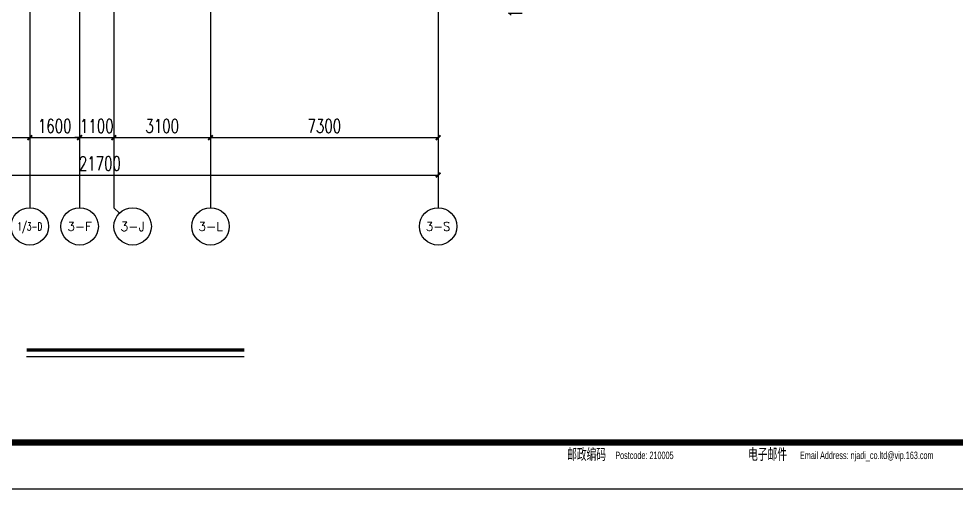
# Model space of a CAD drawing. Extents: x -59851 to 653804, y -249523 to 437614.
# Drawn here: x 483213 to 513289, y 348488 to 363590 of the extents above; entities that cross this region are included whole.
import ezdxf
from ezdxf.enums import TextEntityAlignment as Align

# ---------------------------------------------------------------- set-up
doc = ezdxf.new("R2010")
doc.units = 0
doc.header["$LTSCALE"] = 1000
doc.header["$MEASUREMENT"] = 0
for name, color, linetype in [('A-第三道尺寸线', 105, 'Continuous'), ('AXIS', 3, 'Continuous'), ('AXIS_TEXT', 7, 'Continuous'), ('DIM_SYMB', 3, 'Continuous'), ('DOTE', 16, 'Continuous'), ('LABEL_FIXBOX_PM', 7, 'Continuous'), ('LABEL_FIXTXT_PM', 3, 'Continuous'), ('LABEL_TXT_PM', 1, 'Continuous')]:
    doc.layers.add(name, color=color, linetype=linetype)
doc.styles.add('_TCH_AXIS', font='COMPLEX', dxfattribs={"bigfont": 'GBCBIG'})
doc.styles.add('_TCH_DIM_T3', font='SIMPLEX.shx', dxfattribs={"width": 0.705882, "bigfont": 'GBCBIG.shx'})
doc.styles.add('COMPLEX', font='COMPLEX')
doc.styles.add('LABEL_FIXTXT_PM', font='pm_njadri_r.shx', dxfattribs={"width": 0.7, "bigfont": 'pm_njadri_hztxt.shx'})
doc.styles.add('LABEL_TXT_PM', font='pm_njadri_romans1.shx', dxfattribs={"width": 0.7, "bigfont": 'pm_njadri_hztxt.shx'})
doc.dimstyles.new('_TCH_ARCH&&150', dxfattribs={"dimtxt": 446.25, "dimasz": 150, "dimexe": 375, "dimexo": 450, "dimgap": 150, "dimtad": 1, "dimdec": 0, "dimzin": 0, "dimdsep": 46, "dimtxsty": '_TCH_DIM_T3', "dimblk": 'ARCHTICK', "dimcen": 0.09, "dimclrt": 7, "dimazin": 2, "dimtfac": 1, "dimtdec": 0, "dimtix": 1, "dimtmove": 2, "dimatfit": 3, "dimfxl": 0, "dimtolj": 1, "dimtzin": 0, "dimarcsym": 0})

# ---------------------------------------------------------------- blocks, each defined once
blk = doc.blocks.new('PMSheet_A1_20150113_5-3892016032414355901')
at = {"layer": 'LABEL_FIXBOX_PM'}
blk.add_lwpolyline([(0, 594), (841, 594), (841, 0), (0, 0)], close=True, dxfattribs=at)
at = {"layer": 'LABEL_FIXBOX_PM', "const_width": 1.4}
blk.add_lwpolyline([(831, 584), (25, 584), (25, 10), (831, 10)], close=True, dxfattribs=at)
at = {"layer": 'LABEL_FIXTXT_PM', "style": 'LABEL_FIXTXT_PM', "width": 0.7}
for s, p in [('邮政编码', (666.35, 7.55)), ('电子邮件', (705.05, 7.55))]:
    blk.add_text(s, height=2.7, dxfattribs=at).set_placement(p, align=Align.MIDDLE)
for s, p in [('Postcode: 210005', (678.72, 6.46)), ('Email Address: njadi_co.ltd@vip.163.com', (726.27, 6.46))]:
    blk.add_text(s, height=1.6, dxfattribs=at).set_placement(p, align=Align.CENTER)
at = {"layer": 'LABEL_TXT_PM', "style": 'LABEL_TXT_PM'}
for tag, height, width, p in [('修改图应说明理由', 4.5, 0.7, (788.35, 468.8)), ('出图章签名', 4.5, 0.7, (759.46, 338.09)), ('建设单位_U01', 4.5, 0.7, (800.9, 212.14)), ('建设单位', 4.5, 0.7, (800.9, 210.2)), ('建设单位_D01', 4.5, 0.7, (800.9, 207.4)), ('项目名称_U01', 4.5, 0.7, (800.9, 200.42)), ('项目名称', 4.5, 0.7, (800.9, 198.19)), ('项目名称_D01', 4.5, 0.7, (800.9, 195.3)), ('设计编号', 4.5, 0.6, (780.76, 187.9)), ('分项号', 4.5, 0.6, (820.26, 188)), ('项目经理', 4.5, 0.7, (780.26, 172)), ('项目经理签名', 4.5, 0.7, (810.18, 172.26)), ('审定', 4.5, 0.7, (780.26, 163.9)), ('审定签名', 4.5, 0.7, (810.18, 164.16)), ('审核', 4.5, 0.7, (780.26, 156)), ('审核签名', 4.5, 0.7, (810.18, 156.26)), ('项目负责', 4.5, 0.7, (780.26, 148)), ('项目负责签名', 4.5, 0.7, (810.18, 148.26)), ('专业负责', 4.5, 0.7, (780.26, 140)), ('专业负责签名', 4.5, 0.7, (810.18, 140.26)), ('校对', 4.5, 0.7, (780.26, 131.9)), ('校对签名', 4.5, 0.7, (810.18, 132.16)), ('设计', 4.5, 0.7, (780.26, 124)), ('设计签名', 4.5, 0.7, (810.18, 124.26)), ('绘制', 4.5, 0.7, (780.26, 115.9)), ('绘制签名', 4.5, 0.7, (810.18, 116.16)), ('方案_01', 4.5, 0.7, (780.26, 95.9)), ('方案_01签名', 4.5, 0.7, (810.18, 96.16)), ('方案_02', 4.5, 0.7, (780.26, 87.9)), ('方案_02签名', 4.5, 0.7, (810.18, 88.16)), ('方案_03', 4.5, 0.7, (780.29, 79.9)), ('方案_03签名', 4.5, 0.7, (810.2, 80.16)), ('方案_04', 4.5, 0.7, (780.26, 71.9)), ('方案_04签名', 4.5, 0.7, (810.18, 72.16)), ('图名_U02', 4.5, 0.7, (790.5, 60.2)), ('图名_U01', 4.5, 0.7, (790.5, 54.2)), ('图名', 4.5, 0.7, (790.5, 47.96)), ('图名_D01', 4.5, 0.7, (790.5, 42.4)), ('图名_D02', 4.5, 0.7, (790.5, 37)), ('图号', 3.5, 0.7, (760.97, 20.95)), ('图档号', 3.5, 0.7, (781.1, 20.95)), ('日期', 3.5, 0.7, (801.07, 20.95)), ('版本号', 3.5, 0.7, (820.27, 20.95))]:
    blk.add_attdef(tag, text='', height=height, dxfattribs=dict(at, width=width)).set_placement(p, align=Align.CENTER)
blk = doc.blocks.new('_ArchTick')
at = {"color": 0, "linetype": 'ByBlock', "const_width": 0.4}
blk.add_lwpolyline([(-0.5, -0.5), (0.5, 0.5)], dxfattribs=at)
blk = doc.blocks.new('*D3824')
at = {"layer": 'A-第三道尺寸线', "color": 0, "lineweight": -2, "transparency": 16777216}
for p, q in [((498622, 364588), (499932, 364588)), ((499557, 364588), (499557, 364738)), ((499557, 364438), (499557, 364588)), ((498622, 364438), (499932, 364438)), ((499557, 364438), (499557, 364288))]:
    blk.add_line(p, q, dxfattribs=at)
at = {"layer": 'Defpoints', "color": 0, "transparency": 16777216}
for p in [(498172, 364588), (499557, 364588), (498172, 364438)]:
    blk.add_point(p, dxfattribs=at)
at = {"layer": 'A-第三道尺寸线', "color": 0, "lineweight": -2, "transparency": 16777216, "xscale": 150, "yscale": 150, "zscale": 150}
for p, rotation in [((499557, 364588), 270), ((499557, 364438), 90)]:
    blk.add_blockref('_ArchTick', p, dxfattribs=dict(at, rotation=rotation))
at = {"layer": 'A-第三道尺寸线', "color": 7, "transparency": 16777216, "insert": (499144, 364025), "char_height": 446.2, "attachment_point": 5, "rotation": 90, "style": '_TCH_DIM_T3'}
blk.add_mtext('\\A1;150', dxfattribs=at)
blk = doc.blocks.new('*D4352')
at = {"layer": 'AXIS', "color": 0, "lineweight": -2, "transparency": 16777216}
for p, q in [((479466, 363074), (479466, 359399)), ((483566, 363074), (483566, 359399)), ((479466, 359774), (483566, 359774))]:
    blk.add_line(p, q, dxfattribs=at)
at = {"layer": 'Defpoints', "color": 0, "transparency": 16777216}
for p in [(479466, 363524), (483566, 363524), (483566, 359774)]:
    blk.add_point(p, dxfattribs=at)
at = {"layer": 'AXIS', "color": 0, "lineweight": -2, "transparency": 16777216, "xscale": 150, "yscale": 150, "zscale": 150, "rotation": 180}
blk.add_blockref('_ArchTick', (479466, 359774), dxfattribs=at)
at = {"layer": 'AXIS', "color": 0, "lineweight": -2, "transparency": 16777216, "xscale": 150, "yscale": 150, "zscale": 150}
blk.add_blockref('_ArchTick', (483566, 359774), dxfattribs=at)
at = {"layer": 'AXIS', "color": 7, "transparency": 16777216, "insert": (481516, 360147), "char_height": 446.2, "attachment_point": 5, "style": '_TCH_DIM_T3'}
blk.add_mtext('\\A1;4100', dxfattribs=at)
blk = doc.blocks.new('*D4353')
at = {"layer": 'AXIS', "color": 0, "lineweight": -2, "transparency": 16777216}
for p, q in [((483566, 363074), (483566, 359399)), ((485166, 363074), (485166, 359399)), ((483566, 359774), (485166, 359774))]:
    blk.add_line(p, q, dxfattribs=at)
at = {"layer": 'Defpoints', "color": 0, "transparency": 16777216}
for p in [(483566, 363524), (485166, 363524), (485166, 359774)]:
    blk.add_point(p, dxfattribs=at)
at = {"layer": 'AXIS', "color": 0, "lineweight": -2, "transparency": 16777216, "xscale": 150, "yscale": 150, "zscale": 150, "rotation": 180}
blk.add_blockref('_ArchTick', (483566, 359774), dxfattribs=at)
at = {"layer": 'AXIS', "color": 0, "lineweight": -2, "transparency": 16777216, "xscale": 150, "yscale": 150, "zscale": 150}
blk.add_blockref('_ArchTick', (485166, 359774), dxfattribs=at)
at = {"layer": 'AXIS', "color": 7, "transparency": 16777216, "insert": (484366, 360147), "char_height": 446.2, "attachment_point": 5, "style": '_TCH_DIM_T3'}
blk.add_mtext('\\A1;1600', dxfattribs=at)
blk = doc.blocks.new('*D4354')
at = {"layer": 'AXIS', "color": 0, "lineweight": -2, "transparency": 16777216}
for p, q in [((485166, 363074), (485166, 359399)), ((486266, 363074), (486266, 359399)), ((485166, 359774), (485016, 359774)), ((485166, 359774), (486266, 359774)), ((486266, 359774), (486416, 359774))]:
    blk.add_line(p, q, dxfattribs=at)
at = {"layer": 'Defpoints', "color": 0, "transparency": 16777216}
for p in [(485166, 363524), (486266, 363524), (486266, 359774)]:
    blk.add_point(p, dxfattribs=at)
at = {"layer": 'AXIS', "color": 0, "lineweight": -2, "transparency": 16777216, "xscale": 150, "yscale": 150, "zscale": 150}
blk.add_blockref('_ArchTick', (485166, 359774), dxfattribs=at)
at = {"layer": 'AXIS', "color": 0, "lineweight": -2, "transparency": 16777216, "xscale": 150, "yscale": 150, "zscale": 150, "rotation": 180}
blk.add_blockref('_ArchTick', (486266, 359774), dxfattribs=at)
at = {"layer": 'AXIS', "color": 7, "transparency": 16777216, "insert": (485716, 360147), "char_height": 446.2, "attachment_point": 5, "style": '_TCH_DIM_T3'}
blk.add_mtext('\\A1;1100', dxfattribs=at)
blk = doc.blocks.new('*D4355')
at = {"layer": 'AXIS', "color": 0, "lineweight": -2, "transparency": 16777216}
for p, q in [((486266, 363074), (486266, 359399)), ((489366, 363074), (489366, 359399)), ((486266, 359774), (489366, 359774))]:
    blk.add_line(p, q, dxfattribs=at)
at = {"layer": 'Defpoints', "color": 0, "transparency": 16777216}
for p in [(486266, 363524), (489366, 363524), (489366, 359774)]:
    blk.add_point(p, dxfattribs=at)
at = {"layer": 'AXIS', "color": 0, "lineweight": -2, "transparency": 16777216, "xscale": 150, "yscale": 150, "zscale": 150, "rotation": 180}
blk.add_blockref('_ArchTick', (486266, 359774), dxfattribs=at)
at = {"layer": 'AXIS', "color": 0, "lineweight": -2, "transparency": 16777216, "xscale": 150, "yscale": 150, "zscale": 150}
blk.add_blockref('_ArchTick', (489366, 359774), dxfattribs=at)
at = {"layer": 'AXIS', "color": 7, "transparency": 16777216, "insert": (487816, 360147), "char_height": 446.2, "attachment_point": 5, "style": '_TCH_DIM_T3'}
blk.add_mtext('\\A1;3100', dxfattribs=at)
blk = doc.blocks.new('*D4356')
at = {"layer": 'AXIS', "color": 0, "lineweight": -2, "transparency": 16777216}
for p, q in [((489366, 363074), (489366, 359399)), ((496666, 363074), (496666, 359399)), ((489366, 359774), (496666, 359774))]:
    blk.add_line(p, q, dxfattribs=at)
at = {"layer": 'Defpoints', "color": 0, "transparency": 16777216}
for p in [(489366, 363524), (496666, 363524), (496666, 359774)]:
    blk.add_point(p, dxfattribs=at)
at = {"layer": 'AXIS', "color": 0, "lineweight": -2, "transparency": 16777216, "xscale": 150, "yscale": 150, "zscale": 150, "rotation": 180}
blk.add_blockref('_ArchTick', (489366, 359774), dxfattribs=at)
at = {"layer": 'AXIS', "color": 0, "lineweight": -2, "transparency": 16777216, "xscale": 150, "yscale": 150, "zscale": 150}
blk.add_blockref('_ArchTick', (496666, 359774), dxfattribs=at)
at = {"layer": 'AXIS', "color": 7, "transparency": 16777216, "insert": (493016, 360147), "char_height": 446.2, "attachment_point": 5, "style": '_TCH_DIM_T3'}
blk.add_mtext('\\A1;7300', dxfattribs=at)
blk = doc.blocks.new('*D4357')
at = {"layer": 'AXIS', "color": 0, "lineweight": -2, "transparency": 16777216}
for p, q in [((474966, 363074), (474966, 358199)), ((496666, 363074), (496666, 358199)), ((474966, 358574), (496666, 358574))]:
    blk.add_line(p, q, dxfattribs=at)
at = {"layer": 'Defpoints', "color": 0, "transparency": 16777216}
for p in [(474966, 363524), (496666, 363524), (496666, 358574)]:
    blk.add_point(p, dxfattribs=at)
at = {"layer": 'AXIS', "color": 0, "lineweight": -2, "transparency": 16777216, "xscale": 150, "yscale": 150, "zscale": 150, "rotation": 180}
blk.add_blockref('_ArchTick', (474966, 358574), dxfattribs=at)
at = {"layer": 'AXIS', "color": 0, "lineweight": -2, "transparency": 16777216, "xscale": 150, "yscale": 150, "zscale": 150}
blk.add_blockref('_ArchTick', (496666, 358574), dxfattribs=at)
at = {"layer": 'AXIS', "color": 7, "transparency": 16777216, "insert": (485816, 358947), "char_height": 446.2, "attachment_point": 5, "style": '_TCH_DIM_T3'}
blk.add_mtext('\\A1;21700', dxfattribs=at)
blk = doc.blocks.new('_AXISO')
blk.add_circle((0, 0), 0.5)
at = {"layer": 'AXIS_TEXT', "style": 'COMPLEX', "width": 1.041667}
blk.add_attdef('A', text='', height=0.56, dxfattribs=at).set_placement((-0.25, -0.28), (0.25, -0.28), align=Align.FIT)

msp = doc.modelspace()

# ---------------------------------------------------------------- linework, layer by layer
at = {"layer": 'AXIS'}
for p, q in [((483566.5, 363523.9), (483566.5, 357523.9)), ((485166.5, 363523.9), (485166.5, 357523.9)), ((486266.5, 363523.9), (486266.5, 357523.9)), ((489366.5, 363523.9), (489366.5, 357523.9)), ((496666.5, 363523.9), (496666.5, 357523.9)), ((486442.2, 357348.1), (486266.5, 357523.9))]:
    msp.add_line(p, q, dxfattribs=at)
at = {"layer": 'DIM_SYMB', "const_width": 105}
msp.add_lwpolyline([(483461.9, 352958.2), (490447, 352958.2)], dxfattribs=at)
at = {"layer": 'DIM_SYMB'}
msp.add_lwpolyline([(483461.9, 352748.2), (490447, 352748.2)], dxfattribs=at)
at = {"layer": 'DOTE'}
for p, q in [((483566.5, 423848.2), (483566.5, 363523.9)), ((485166.5, 423848.2), (485166.5, 363523.9)), ((486266.5, 423848.2), (486266.5, 363523.9)), ((496666.5, 423848.2), (496666.5, 363523.9)), ((489366.5, 423287.8), (489366.5, 363523.9))]:
    msp.add_line(p, q, dxfattribs=at)

# ---------------------------------------------------------------- block references
at = {"xscale": 150, "yscale": 150, "zscale": 150}
msp.add_blockref('PMSheet_A1_20150113_5-3892016032414355901', (401477.5, 348488), dxfattribs=at)
at = {"layer": 'AXIS'}
ref = msp.add_blockref('_AXISO', (483566.5, 356923.9), dxfattribs=dict(at, xscale=1200, yscale=1200, zscale=1200))
ref.add_attrib('A', '1/3-D', dxfattribs={"layer": 'AXIS_TEXT', "height": 258.35, "style": '_TCH_AXIS', "width": 0.65625}).set_placement((483166.8, 356794.7), (483966.1, 356794.7), align=Align.FIT)
ref = msp.add_blockref('_AXISO', (485166.5, 356923.9), dxfattribs=dict(at, xscale=1200, yscale=1200, zscale=1200))
ref.add_attrib('A', '3-F', dxfattribs={"layer": 'AXIS_TEXT', "height": 273.43, "style": '_TCH_AXIS'}).set_placement((484769.3, 356787.2), (485563.6, 356787.2), align=Align.FIT)
ref = msp.add_blockref('_AXISO', (486866.5, 356923.9), dxfattribs=dict(at, xscale=1200, yscale=1200, zscale=1200))
ref.add_attrib('A', '3-J', dxfattribs={"layer": 'AXIS_TEXT', "height": 294.94, "style": '_TCH_AXIS'}).set_placement((486473.2, 356776.4), (487259.7, 356776.4), align=Align.FIT)
ref = msp.add_blockref('_AXISO', (489366.5, 356923.9), dxfattribs=dict(at, xscale=1200, yscale=1200, zscale=1200))
ref.add_attrib('A', '3-L', dxfattribs={"layer": 'AXIS_TEXT', "height": 277.49, "style": '_TCH_AXIS'}).set_placement((488970, 356785.1), (489762.9, 356785.1), align=Align.FIT)
ref = msp.add_blockref('_AXISO', (496666.5, 356923.9), dxfattribs=dict(at, xscale=1200, yscale=1200, zscale=1200))
ref.add_attrib('A', '3-S', dxfattribs={"layer": 'AXIS_TEXT', "height": 281.67, "style": '_TCH_AXIS'}).set_placement((496270.8, 356783), (497062.1, 356783), align=Align.FIT)

# ---------------------------------------------------------------- dimensions: what is measured, and where the dimension line sits
at = {"layer": 'A-第三道尺寸线'}
dim = msp.add_linear_dim(base=(499556.5, 364587.8), p1=(498172.5, 364437.8), p2=(498172.5, 364587.8), angle=90, dimstyle='_TCH_ARCH&&150', dxfattribs=at)
dim.commit()
dim.dimension.update_dxf_attribs({"geometry": '*D3824', "text_midpoint": (499144, 364025.3), "dimtype": 161})
at = {"layer": 'AXIS'}
for p1, p2, distance, picture, middle in [((474966.5, 363523.9), (496666.5, 363523.9), -4950, '*D4357', (485816.5, 358947)), ((479466.5, 363523.9), (483566.5, 363523.9), -3750, '*D4352', (481516.5, 360147)), ((483566.5, 363523.9), (485166.5, 363523.9), -3750, '*D4353', (484366.5, 360147)), ((485166.5, 363523.9), (486266.5, 363523.9), -3750, '*D4354', (485716.5, 360147)), ((486266.5, 363523.9), (489366.5, 363523.9), -3750, '*D4355', (487816.5, 360147)), ((489366.5, 363523.9), (496666.5, 363523.9), -3750, '*D4356', (493016.5, 360147))]:
    dim = msp.add_aligned_dim(p1=p1, p2=p2, distance=distance, dimstyle='_TCH_ARCH&&150', dxfattribs=at)
    dim.commit()
    dim.dimension.update_dxf_attribs({"geometry": picture, "text_midpoint": middle})

doc.saveas('drawing.dxf')
